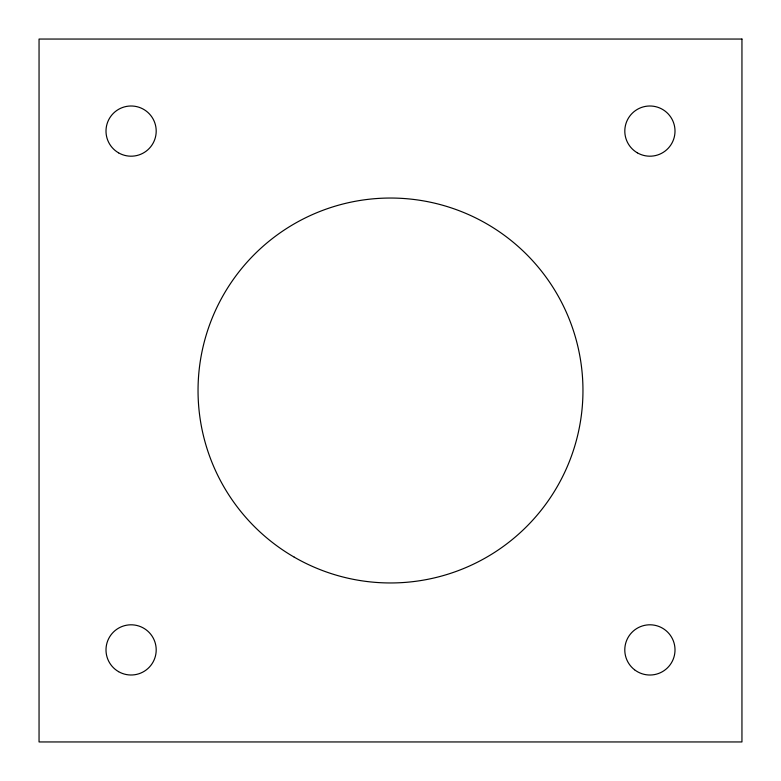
<?xml version="1.0" encoding="UTF-8"?>
<svg xmlns="http://www.w3.org/2000/svg" width="781" height="781" viewBox="0 0 781 781"><rect width="100%" height="100%" fill="white"/><g stroke="black" fill="none" stroke-linecap="round" stroke-linejoin="round"><path stroke-width="1.17" d="M741.95 39.05L39.05 39.05L39.05 741.95L741.95 741.95L741.95 39.05M634.543 669.766A25.099 25.099 0 0 0 674.784 653.277A25.099 25.099 0 0 0 640.381 626.674A25.099 25.099 0 0 0 634.543 669.766M118.546 671.64A25.099 25.099 0 0 0 156.2 649.899A25.099 25.099 0 0 0 118.546 628.168A25.099 25.099 0 0 0 118.546 671.64M118.546 152.832A25.099 25.099 0 0 0 156.2 131.101A25.099 25.099 0 0 0 118.546 109.36A25.099 25.099 0 0 0 118.546 152.832M637.355 152.832A25.099 25.099 0 0 0 675.009 131.101A25.099 25.099 0 0 0 637.355 109.36A25.099 25.099 0 0 0 637.355 152.832M294.271 557.175A192.458 192.458 0 0 0 582.958 390.5A192.458 192.458 0 0 0 294.271 223.825A192.458 192.458 0 0 0 294.271 557.175"/></g></svg>
